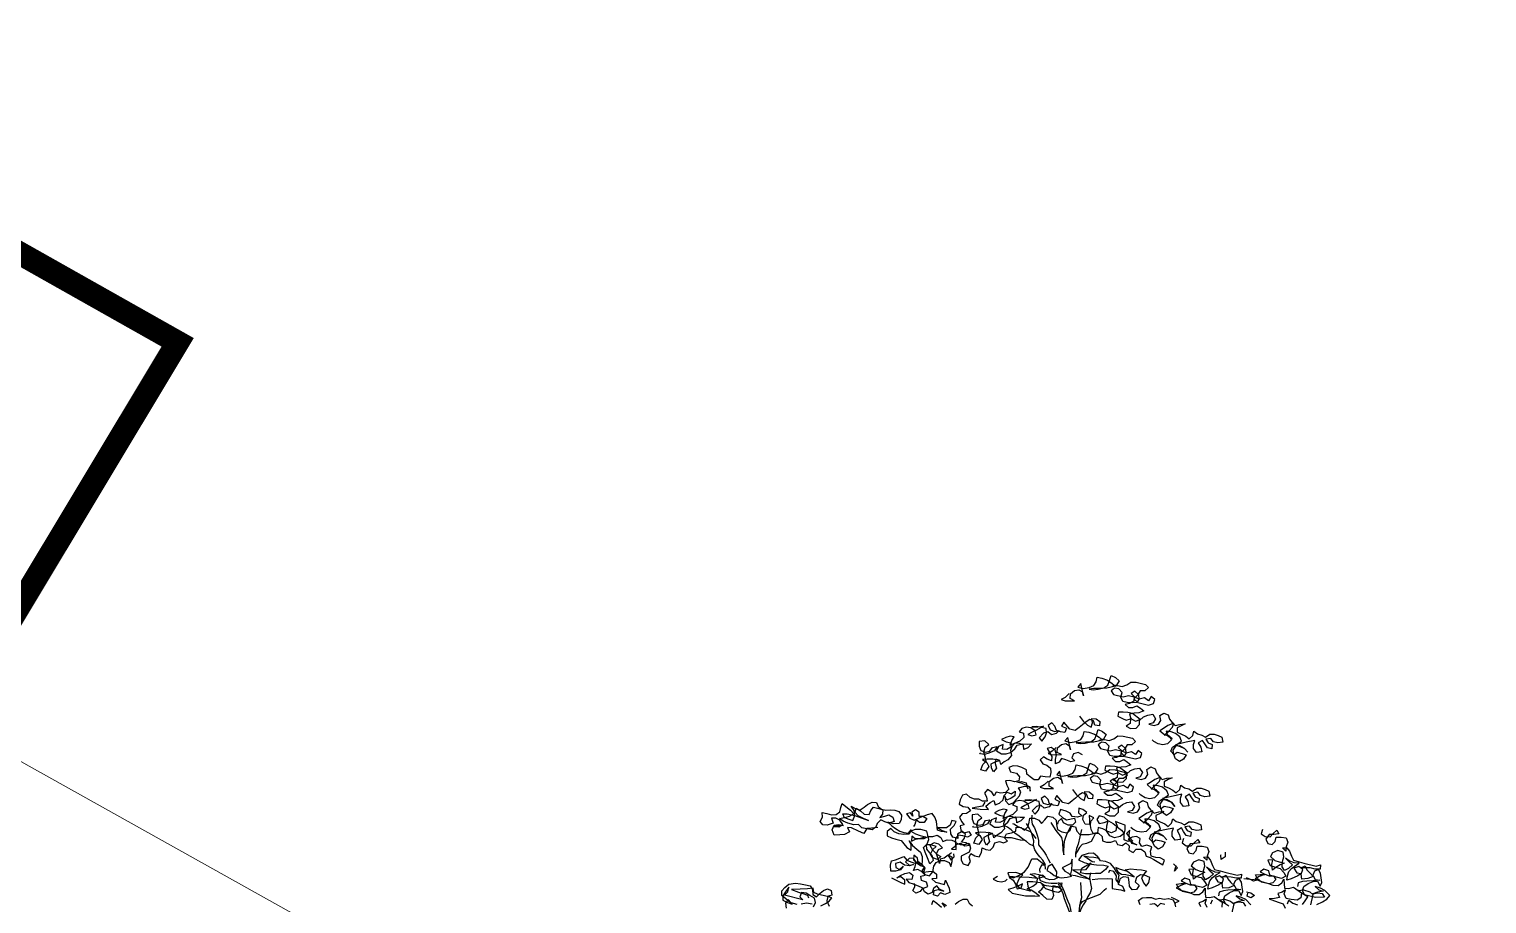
# Model space of a CAD drawing. Header units: inches. Extents: x 350994 to 353538, y 1581369 to 1583842.
# Drawn here: x 351712.83 to 351719.1, y 1583599.57 to 1583603.33 of the extents above; entities that cross this region are included whole.
import ezdxf

# ---------------------------------------------------------------- set-up
doc = ezdxf.new("R2010")
doc.units = ezdxf.units.IN
doc.header["$MEASUREMENT"] = 0
doc.linetypes.add('1', pattern=[0])
for name, color, linetype in [('BOUNDARY', 5, 'Continuous'), ('EP TF', 5, 'Continuous'), ('TREE', 81, '1')]:
    doc.layers.add(name, color=color, linetype=linetype)
doc.styles.get("Standard").update_dxf_attribs({"font": 'arial.ttf'})
doc.linetypes.add('SILT_FENCE', pattern='A,0.5,-0.2,["EP",Standard,S=0.1,R=0,X=-0.1,Y=-0.05],-0.2', length=0.9)

# ---------------------------------------------------------------- blocks, each defined once
blk = doc.blocks.new('TREE_4')
at = {"color": 94}
for points in [[(-470, 8776), (-493, 8741), (-519, 8718), (-487, 8715), (-418, 8733), (-453, 8741), (-461, 8776), (-435, 8808), (-406, 8822), (-375, 8814), (-360, 8785), (-403, 8872), (-418, 8840), (-375, 8840), (-334, 8857), (-302, 8880), (-291, 8912), (-291, 8947), (-256, 8949), (-210, 8944), (-169, 8929), (-140, 8915), (-201, 8883), (-259, 8868), (-296, 8857), (-331, 8845), (-299, 8848), (-262, 8860), (-224, 8880), (-198, 8909), (-195, 8944), (-192, 8984), (-155, 8978), (-123, 8961), (-135, 8923), (-163, 8906), (-126, 8923), (-91, 8923), (-59, 8943), (-33, 8972), (7, 8981), (79, 8981), (108, 8964), (85, 8932), (51, 8923), (39, 8886), (19, 8854), (56, 8833), (140, 8833), (172, 8854), (175, 8885), (143, 8900), (131, 8865), (97, 8880), (59, 8860), (48, 8891), (13, 8912), (-10, 8888), (24, 8868), (59, 8862), (48, 8831), (16, 8822), (-25, 8813), (-59, 8813), (-80, 8842), (-80, 8880), (-111, 8900), (-143, 8897), (-163, 8871), (-140, 8848), (-65, 8848), (-28, 8868), (19, 8868), (24, 8836), (-5, 8810), (-36, 8796), (-5, 8779), (27, 8787), (53, 8807), (85, 8796), (114, 8781), (82, 8758), (47, 8747), (13, 8732), (33, 8701), (71, 8689), (102, 8712), (36, 8741), (-2, 8741), (-36, 8735), (-71, 8727), (-68, 8695), (-31, 8686), (1, 8680), (30, 8698), (36, 8663), (10, 8637), (47, 8628), (88, 8640), (108, 8672), (99, 8703), (123, 8738), (152, 8758), (186, 8773), (215, 8744), (206, 8709), (175, 8692), (218, 8692), (247, 8709), (259, 8741), (241, 8775), (267, 8801), (302, 8796), (319, 8767), (345, 8746), (374, 8729), (406, 8746), (444, 8758), (418, 8738), (392, 8715), (400, 8683), (435, 8677), (472, 8668), (501, 8654), (522, 8686), (522, 8720), (553, 8706), (588, 8706), (620, 8697), (646, 8726), (678, 8735), (710, 8732), (741, 8726), (756, 8691), (721, 8677), (686, 8677), (660, 8697), (626, 8683), (649, 8659), (683, 8654), (686, 8622), (652, 8622), (626, 8645), (603, 8668), (576, 8642), (602, 8613), (617, 8581), (579, 8567), (550, 8590), (542, 8622), (545, 8654), (484, 8625), (409, 8587), (449, 8582), (484, 8576), (516, 8553), (484, 8576), (443, 8587), (412, 8576), (400, 8541), (414, 8509), (435, 8535), (475, 8535), (507, 8532), (495, 8495), (469, 8469), (435, 8483), (414, 8512), (386, 8530), (391, 8564), (426, 8599), (449, 8625), (429, 8654), (389, 8671), (354, 8674), (316, 8671), (336, 8640), (374, 8625), (342, 8640), (310, 8637), (337, 8677), (357, 8712), (360, 8744), (319, 8715), (293, 8686), (270, 8663), (310, 8642), (345, 8642), (371, 8616), (348, 8579), (316, 8564), (281, 8562), (244, 8573), (227, 8582)], [(-353, 8626), (-315, 8595), (-278, 8574), (-246, 8566), (-246, 8600), (-258, 8632), (-226, 8638), (-194, 8623), (-188, 8592), (-223, 8589), (-240, 8618), (-272, 8621), (-295, 8597), (-315, 8569), (-336, 8543), (-359, 8514), (-402, 8514), (-460, 8554), (-469, 8522), (-428, 8514), (-434, 8479), (-466, 8476), (-498, 8479), (-518, 8508), (-547, 8528), (-570, 8502), (-547, 8473), (-509, 8470), (-480, 8485), (-495, 8456), (-529, 8439), (-561, 8453), (-590, 8436), (-613, 8395), (-587, 8375), (-570, 8413), (-567, 8444), (-579, 8476), (-616, 8476), (-654, 8473), (-688, 8462), (-642, 8473), (-602, 8488), (-648, 8447), (-680, 8421), (-703, 8398), (-671, 8395), (-642, 8410), (-657, 8439), (-694, 8453), (-729, 8450), (-758, 8433), (-772, 8404), (-738, 8401), (-729, 8369), (-752, 8335), (-787, 8309), (-816, 8289), (-813, 8326), (-801, 8358), (-833, 8355), (-862, 8338), (-891, 8315), (-851, 8306), (-816, 8306), (-807, 8274), (-833, 8251), (-865, 8245), (-868, 8280), (-900, 8257), (-906, 8222), (-865, 8208), (-830, 8216), (-801, 8234), (-775, 8268), (-764, 8300), (-726, 8320), (-691, 8326), (-660, 8335), (-680, 8300), (-706, 8280), (-718, 8312), (-749, 8317), (-784, 8312), (-801, 8280), (-804, 8248), (-787, 8213), (-807, 8176), (-830, 8153), (-851, 8127), (-865, 8156), (-897, 8158), (-894, 8124), (-877, 8092), (-891, 8060), (-914, 8083), (-923, 8115), (-897, 8138), (-868, 8156), (-920, 8153), (-961, 8144), (-995, 8133), (-958, 8118), (-935, 8092), (-952, 8052), (-990, 8052), (-984, 8095), (-966, 8127), (-981, 8159), (-998, 8190), (-998, 8228), (-975, 8254), (-1012, 8274), (-1053, 8260), (-1044, 8225), (-1024, 8196), (-987, 8193), (-955, 8208), (-943, 8239), (-911, 8254), (-923, 8219), (-961, 8190), (-989, 8173), (-1021, 8170), (-1027, 8176)], [(-470, 8353), (-493, 8318), (-519, 8295), (-487, 8292), (-418, 8310), (-453, 8318), (-461, 8353), (-435, 8385), (-406, 8399), (-375, 8390), (-360, 8362), (-403, 8448), (-418, 8417), (-375, 8416), (-334, 8434), (-302, 8457), (-291, 8489), (-291, 8523), (-256, 8526), (-210, 8520), (-169, 8506), (-140, 8491), (-201, 8460), (-259, 8445), (-296, 8434), (-331, 8422), (-299, 8425), (-262, 8437), (-224, 8457), (-198, 8486), (-195, 8520), (-192, 8561), (-155, 8555), (-123, 8538), (-135, 8500), (-163, 8483), (-126, 8500), (-91, 8500), (-59, 8520), (-33, 8549), (7, 8558), (79, 8558), (108, 8540), (85, 8509), (51, 8500), (39, 8462), (19, 8431), (56, 8410), (140, 8410), (172, 8430), (175, 8462), (143, 8477), (131, 8442), (97, 8457), (59, 8436), (48, 8468), (13, 8488), (-10, 8465), (24, 8445), (59, 8439), (48, 8407), (16, 8399), (-25, 8390), (-59, 8390), (-80, 8419), (-80, 8457), (-111, 8477), (-143, 8474), (-163, 8448), (-140, 8425), (-65, 8425), (-28, 8445), (19, 8445), (24, 8413), (-5, 8387), (-36, 8373), (-5, 8355), (27, 8364), (53, 8384), (85, 8373), (114, 8358), (82, 8335), (47, 8324), (13, 8309), (33, 8277), (71, 8266), (102, 8289), (36, 8318), (-2, 8318), (-36, 8312), (-71, 8303), (-68, 8272), (-31, 8263), (1, 8257), (30, 8274), (36, 8240), (10, 8214), (47, 8205), (88, 8217), (108, 8248), (99, 8280), (123, 8315), (152, 8335), (186, 8349), (215, 8321), (206, 8286), (175, 8269), (218, 8268), (247, 8286), (259, 8318), (241, 8352), (267, 8378), (302, 8372), (319, 8344), (345, 8323), (374, 8306), (406, 8323), (444, 8335), (418, 8315), (392, 8291), (400, 8260), (435, 8254), (472, 8245), (501, 8231), (522, 8262), (522, 8297), (553, 8283), (588, 8283), (620, 8274), (646, 8303), (678, 8311), (710, 8309), (741, 8303), (756, 8268), (721, 8254), (686, 8254), (660, 8274), (626, 8259), (649, 8236), (683, 8230), (686, 8199), (652, 8199), (626, 8222), (603, 8245), (576, 8219), (602, 8190), (617, 8158), (579, 8144), (550, 8167), (542, 8199), (545, 8231), (484, 8202), (409, 8164), (449, 8158), (484, 8153), (516, 8129), (484, 8153), (443, 8164), (412, 8153), (400, 8118), (414, 8086), (435, 8112), (475, 8112), (507, 8109), (495, 8072), (469, 8046), (435, 8060), (414, 8089), (386, 8106), (391, 8141), (426, 8176), (449, 8202), (429, 8231), (389, 8248), (354, 8251), (316, 8248), (336, 8216), (374, 8202), (342, 8216), (310, 8213), (337, 8254), (357, 8289), (360, 8320), (319, 8292), (293, 8263), (270, 8240), (310, 8219), (345, 8219), (371, 8193), (348, 8156), (316, 8141), (281, 8138), (244, 8150), (227, 8159)], [(-262, 8346), (-299, 8354), (-331, 8337), (-337, 8305), (-308, 8288), (-337, 8273), (-377, 8279), (-412, 8282), (-421, 8250), (-447, 8230), (-455, 8262), (-455, 8300), (-473, 8331), (-507, 8343), (-536, 8329), (-510, 8305), (-487, 8279), (-481, 8247), (-516, 8250), (-548, 8262), (-568, 8233), (-539, 8207), (-508, 8204), (-476, 8190), (-464, 8158), (-464, 8123), (-499, 8115), (-534, 8112), (-545, 8080), (-577, 8074), (-612, 8089), (-641, 8103), (-652, 8135), (-690, 8144), (-722, 8147), (-756, 8141), (-785, 8121), (-765, 8092), (-719, 8092), (-690, 8071), (-687, 8040), (-716, 8025), (-756, 8025), (-788, 8016), (-768, 7985), (-748, 7959), (-765, 7930), (-800, 7915), (-835, 7915), (-843, 7884), (-869, 7907), (-904, 7918), (-921, 7886), (-898, 7863), (-887, 7832), (-921, 7823), (-953, 7832), (-985, 7823), (-1020, 7829), (-1051, 7846), (-1080, 7832), (-1089, 7794), (-1089, 7759), (-1054, 7748), (-1020, 7751), (-994, 7730), (-1017, 7702), (-1049, 7693), (-1063, 7664), (-1040, 7635), (-1014, 7615), (-1043, 7600), (-1031, 7569), (-997, 7557), (-968, 7574), (-945, 7551), (-968, 7528), (-1005, 7531), (-1040, 7528), (-1055, 7499), (-1049, 7467), (-1008, 7462), (-974, 7470), (-945, 7488), (-927, 7453), (-930, 7421), (-954, 7398), (-980, 7378), (-974, 7346), (-951, 7323), (-913, 7320), (-902, 7354), (-919, 7383), (-913, 7415), (-881, 7404), (-847, 7404), (-838, 7441), (-841, 7476), (-809, 7470), (-777, 7473), (-760, 7502), (-754, 7536), (-722, 7554), (-690, 7551), (-664, 7571), (-693, 7591), (-684, 7623), (-650, 7640), (-621, 7661), (-624, 7692), (-586, 7698), (-557, 7684), (-537, 7716), (-537, 7750), (-540, 7782), (-505, 7791), (-470, 7782), (-444, 7762), (-424, 7796), (-410, 7828), (-372, 7831), (-340, 7814), (-329, 7782), (-314, 7747), (-277, 7738), (-239, 7738), (-219, 7764), (-216, 7796), (-184, 7799), (-167, 7770), (-138, 7750), (-106, 7759), (-71, 7767), (-40, 7782), (-2, 7793), (30, 7776), (41, 7744), (73, 7741), (105, 7750), (137, 7770), (157, 7744), (195, 7744), (218, 7770), (247, 7755), (252, 7721), (290, 7712), (305, 7741), (342, 7752), (374, 7738), (391, 7709), (423, 7706), (455, 7697), (498, 7683), (530, 7674), (536, 7712), (498, 7720), (466, 7715), (429, 7718), (414, 7752), (417, 7787), (377, 7790), (342, 7773), (319, 7796), (316, 7828), (284, 7836), (253, 7825), (229, 7802), (270, 7784), (302, 7775), (264, 7776), (241, 7802), (227, 7836), (224, 7871), (206, 7842), (238, 7816), (267, 7796), (232, 7784), (200, 7790), (189, 7828), (189, 7865), (180, 7900), (134, 7906), (102, 7909), (128, 7871), (163, 7857), (189, 7836), (163, 7807), (125, 7787), (85, 7793), (53, 7825), (47, 7862), (47, 7903), (10, 7923), (-28, 7923), (-39, 7891), (-16, 7865), (21, 7883), (50, 7903), (88, 7891), (117, 7877), (122, 7842), (94, 7819), (62, 7822), (21, 7834), (-16, 7834), (-11, 7793), (-42, 7782), (-63, 7808), (-77, 7837), (-80, 7868), (-65, 7900), (-103, 7909), (-94, 7874), (-86, 7842), (-118, 7837), (-144, 7866), (-146, 7900), (-126, 7926), (-161, 7941), (-193, 7944), (-187, 7909), (-158, 7892), (-187, 7874), (-227, 7869), (-250, 7892), (-282, 7900), (-326, 7900), (-331, 7863), (-297, 7845), (-265, 7834), (-207, 7863), (-193, 7834), (-210, 7805), (-242, 7799), (-282, 7808), (-303, 7837), (-323, 7808), (-323, 7788)], [(-470, 8088), (-493, 8054), (-519, 8031), (-487, 8028), (-418, 8045), (-453, 8054), (-461, 8088), (-435, 8120), (-406, 8135), (-375, 8126), (-360, 8097), (-403, 8184), (-418, 8152), (-375, 8152), (-334, 8169), (-302, 8192), (-291, 8224), (-291, 8259), (-256, 8262), (-210, 8256), (-169, 8241), (-140, 8227), (-201, 8195), (-259, 8181), (-296, 8169), (-331, 8158), (-299, 8161), (-262, 8172), (-224, 8192), (-198, 8221), (-195, 8256), (-192, 8296), (-155, 8291), (-123, 8273), (-135, 8236), (-163, 8218), (-126, 8236), (-91, 8236), (-59, 8256), (-33, 8285), (7, 8293), (79, 8293), (108, 8276), (85, 8244), (51, 8235), (39, 8198), (19, 8166), (56, 8146), (140, 8146), (172, 8166), (175, 8198), (143, 8212), (131, 8178), (97, 8192), (59, 8172), (48, 8204), (13, 8224), (-10, 8201), (24, 8181), (59, 8175), (48, 8143), (16, 8134), (-25, 8126), (-59, 8126), (-80, 8155), (-80, 8192), (-111, 8212), (-143, 8210), (-163, 8184), (-140, 8160), (-65, 8160), (-28, 8181), (19, 8181), (24, 8149), (-5, 8123), (-36, 8108), (-5, 8091), (27, 8100), (53, 8120), (85, 8108), (114, 8094), (82, 8071), (47, 8059), (13, 8045), (33, 8013), (71, 8001), (102, 8024), (36, 8053), (-2, 8053), (-36, 8048), (-71, 8039), (-68, 8007), (-31, 7998), (1, 7993), (30, 8010), (36, 7975), (10, 7949), (47, 7941), (88, 7952), (108, 7984), (99, 8016), (123, 8050), (152, 8071), (186, 8085), (215, 8056), (206, 8021), (175, 8004), (218, 8004), (247, 8021), (259, 8053), (241, 8088), (267, 8114), (302, 8108), (319, 8079), (345, 8059), (374, 8041), (406, 8059), (444, 8070), (418, 8050), (392, 8027), (400, 7995), (435, 7989), (472, 7981), (501, 7966), (522, 7998), (522, 8033), (553, 8018), (588, 8018), (620, 8009), (646, 8038), (678, 8047), (710, 8044), (741, 8038), (756, 8003), (721, 7989), (686, 7989), (660, 8009), (626, 7995), (649, 7972), (683, 7966), (686, 7934), (652, 7934), (626, 7957), (603, 7981), (576, 7955), (602, 7926), (617, 7894), (579, 7879), (550, 7902), (542, 7934), (545, 7966), (484, 7937), (409, 7900), (449, 7894), (484, 7888), (516, 7865), (484, 7888), (443, 7900), (412, 7888), (400, 7853), (414, 7822), (435, 7848), (475, 7848), (507, 7845), (495, 7807), (469, 7781), (435, 7796), (414, 7825), (386, 7842), (391, 7877), (426, 7911), (449, 7937), (429, 7966), (389, 7984), (354, 7987), (316, 7984), (336, 7952), (374, 7937), (342, 7952), (310, 7949), (337, 7989), (357, 8024), (360, 8056), (319, 8027), (293, 7998), (270, 7975), (310, 7955), (345, 7955), (371, 7929), (348, 7891), (316, 7877), (281, 7874), (244, 7885), (227, 7894)], [(1207, 8115), (1204, 8080), (1239, 8066), (1276, 8074), (1294, 8103), (1314, 8135), (1337, 8112), (1300, 8097), (1265, 8089), (1250, 8048), (1271, 8019), (1305, 8019), (1323, 8048), (1323, 8083), (1360, 8092), (1398, 8094), (1418, 8066), (1415, 8028), (1418, 7996), (1389, 8014), (1421, 8022), (1447, 8002), (1470, 7967), (1493, 7941), (1537, 7941), (1574, 7938), (1670, 7938), (1701, 7955), (1707, 7924), (1669, 7915), (1629, 7915), (1591, 7906), (1560, 7898), (1589, 7921), (1609, 7895), (1638, 7875), (1667, 7857), (1632, 7831), (1588, 7817), (1574, 7851), (1577, 7889), (1542, 7904), (1510, 7883), (1539, 7854), (1574, 7857), (1551, 7834), (1507, 7799), (1479, 7782), (1476, 7814), (1479, 7849), (1493, 7878), (1516, 7906), (1539, 7930), (1502, 7924), (1461, 7930), (1430, 7944), (1464, 7921), (1493, 7906), (1470, 7872), (1444, 7849), (1421, 7872), (1412, 7912), (1415, 7950), (1401, 7982), (1360, 7985), (1323, 7959), (1314, 7927), (1354, 7907), (1389, 7904), (1427, 7904), (1401, 7883), (1375, 7857), (1354, 7831), (1340, 7872), (1337, 7907), (1302, 7895), (1328, 7860), (1372, 7857), (1409, 7857), (1441, 7834), (1464, 7811), (1435, 7785), (1377, 7785), (1343, 7788), (1328, 7820), (1288, 7823), (1265, 7797), (1305, 7788), (1340, 7782), (1372, 7791), (1395, 7768), (1380, 7736), (1351, 7722), (1293, 7722), (1259, 7739), (1236, 7765), (1270, 7777), (1305, 7785), (1267, 7759), (1241, 7736), (1276, 7727), (1311, 7727), (1348, 7724), (1383, 7719), (1424, 7727), (1447, 7753), (1455, 7785), (1464, 7750), (1476, 7719), (1507, 7724), (1539, 7742), (1609, 7713), (1614, 7675), (1591, 7652), (1545, 7646), (1507, 7646), (1484, 7675), (1487, 7707), (1464, 7684), (1435, 7667), (1455, 7641), (1421, 7623), (1380, 7612), (1423, 7606), (1461, 7603), (1493, 7600), (1516, 7571)], [(1525, 7606), (1530, 7638), (1565, 7623), (1603, 7617)], [(1637, 7629), (1652, 7661), (1663, 7695), (1611, 7713), (1580, 7724), (1620, 7739), (1669, 7736), (1698, 7721), (1698, 7640)], [(1744, 7655), (1782, 7686), (1808, 7712), (1825, 7744), (1779, 7773), (1742, 7782), (1701, 7785), (1733, 7767), (1768, 7765), (1727, 7747), (1695, 7727), (1730, 7744), (1765, 7747), (1788, 7724), (1721, 7704), (1637, 7704), (1614, 7733), (1617, 7765), (1643, 7794), (1675, 7820), (1707, 7828), (1736, 7796), (1742, 7828), (1730, 7860), (1716, 7895), (1693, 7918), (1667, 7898), (1661, 7866), (1687, 7837), (1724, 7840), (1675, 7825), (1629, 7811), (1597, 7799), (1568, 7782), (1568, 7753)], [(-901, 7820), (-913, 7785), (-953, 7768), (-985, 7754), (-924, 7759), (-861, 7771), (-887, 7791), (-861, 7826), (-837, 7849), (-820, 7820), (-791, 7840), (-771, 7869), (-771, 7904), (-754, 7933), (-722, 7930), (-696, 7956), (-690, 7921), (-713, 7898), (-742, 7875), (-765, 7901), (-751, 7866), (-719, 7846), (-690, 7866), (-670, 7901), (-655, 7930), (-652, 7961), (-678, 7987), (-635, 8011), (-597, 8013), (-586, 7982), (-592, 8013), (-623, 8019), (-658, 8025), (-701, 8025), (-667, 8039), (-629, 8037), (-615, 8008), (-606, 7996)], [(-273, 8071), (-236, 8039), (-198, 8019), (-167, 8010), (-167, 8045), (-178, 8077), (-146, 8082), (-114, 8068), (-109, 8036), (-143, 8033), (-161, 8062), (-193, 8065), (-216, 8042), (-236, 8013), (-256, 7987), (-279, 7958), (-323, 7958), (-381, 7999), (-389, 7967), (-349, 7958), (-355, 7924), (-386, 7921), (-418, 7924), (-438, 7953), (-467, 7973), (-490, 7947), (-467, 7918), (-430, 7915), (-401, 7929), (-415, 7900), (-450, 7883), (-482, 7898), (-511, 7880), (-534, 7840), (-508, 7820), (-490, 7857), (-488, 7889), (-499, 7921), (-537, 7921), (-574, 7918), (-609, 7906), (-563, 7918), (-522, 7932), (-569, 7892), (-600, 7866), (-624, 7843), (-592, 7840), (-563, 7854), (-577, 7883), (-615, 7898), (-649, 7895), (-678, 7878), (-693, 7849), (-658, 7846), (-650, 7814), (-673, 7779), (-707, 7753), (-736, 7733), (-733, 7771), (-722, 7802), (-754, 7800), (-783, 7782), (-812, 7759), (-771, 7750), (-736, 7750), (-728, 7719), (-754, 7696), (-786, 7690), (-788, 7724), (-820, 7701), (-826, 7667), (-786, 7652), (-751, 7661), (-722, 7678), (-696, 7713), (-684, 7745), (-647, 7765), (-612, 7771), (-580, 7779), (-600, 7745), (-627, 7724), (-638, 7756), (-670, 7762), (-705, 7756), (-722, 7724), (-725, 7693), (-708, 7658), (-728, 7620), (-751, 7597), (-771, 7571), (-786, 7600), (-817, 7603), (-815, 7568), (-797, 7537), (-812, 7505), (-835, 7528), (-844, 7560), (-817, 7583), (-789, 7600), (-841, 7597), (-881, 7589), (-916, 7577), (-878, 7563), (-855, 7537), (-872, 7496), (-910, 7496), (-904, 7540), (-887, 7571), (-901, 7603), (-919, 7635), (-919, 7673), (-895, 7699), (-933, 7719), (-973, 7704), (-965, 7670), (-945, 7641), (-907, 7638), (-875, 7652), (-864, 7684), (-832, 7698), (-843, 7664), (-881, 7635), (-910, 7618), (-942, 7615), (-948, 7621)], [(637, 7905), (634, 7871), (669, 7856), (707, 7865), (724, 7894), (744, 7925), (767, 7902), (730, 7888), (695, 7879), (680, 7839), (701, 7810), (735, 7810), (753, 7839), (753, 7873), (790, 7882), (828, 7885), (848, 7856), (845, 7818), (848, 7787), (819, 7804), (851, 7813), (877, 7792), (900, 7758), (923, 7732), (967, 7732), (1004, 7729), (1100, 7729), (1131, 7746), (1137, 7714), (1100, 7705), (1059, 7705), (1022, 7697), (990, 7688), (1019, 7711), (1039, 7685), (1068, 7665), (1097, 7648), (1062, 7622), (1019, 7607), (1004, 7642), (1007, 7679), (972, 7694), (941, 7674), (969, 7645), (1004, 7648), (981, 7625), (938, 7590), (909, 7573), (906, 7604), (909, 7639), (923, 7668), (946, 7697), (969, 7720), (932, 7714), (891, 7720), (860, 7735), (894, 7711), (923, 7697), (900, 7662), (874, 7639), (851, 7662), (842, 7703), (845, 7740), (831, 7772), (790, 7775), (753, 7749), (744, 7717), (784, 7697), (819, 7694), (857, 7694), (831, 7674), (805, 7648), (784, 7622), (770, 7662), (767, 7697), (732, 7685), (758, 7651), (802, 7648), (839, 7648), (871, 7625), (894, 7601), (865, 7575), (807, 7576), (773, 7578), (758, 7610), (718, 7613), (695, 7587), (735, 7578), (770, 7573), (802, 7581), (825, 7558), (810, 7526), (781, 7512), (724, 7512), (689, 7529), (666, 7555), (700, 7567), (735, 7576), (698, 7550), (672, 7527), (706, 7518), (741, 7518), (778, 7515), (813, 7509), (854, 7518), (877, 7544), (886, 7575), (894, 7541), (906, 7509), (937, 7515), (969, 7532), (1039, 7503), (1044, 7465)], [(937, 7437), (914, 7466), (917, 7497), (894, 7474), (865, 7457), (885, 7431)], [(1094, 7486), (1042, 7503), (1010, 7515), (1050, 7529), (1099, 7526), (1128, 7512), (1128, 7431)], [(1256, 7535), (1209, 7564), (1172, 7572), (1131, 7575), (1163, 7558), (1198, 7555), (1157, 7538), (1125, 7517), (1160, 7535), (1195, 7538), (1218, 7514)], [(1068, 7494), (1044, 7523), (1047, 7555), (1073, 7584), (1105, 7610), (1137, 7619), (1166, 7587), (1172, 7619), (1160, 7650), (1146, 7685), (1123, 7708), (1097, 7688), (1091, 7656), (1117, 7627), (1154, 7630), (1105, 7616), (1059, 7601), (1027, 7590), (998, 7572), (998, 7544)], [(-531, 7808), (-525, 7776), (-511, 7742), (-488, 7718), (-468, 7689), (-450, 7661), (-436, 7632), (-427, 7600), (-375, 7559), (-352, 7536), (-329, 7510), (-309, 7487)], [(-375, 7788), (-349, 7759), (-323, 7736), (-271, 7695), (-254, 7663), (-236, 7600), (-222, 7571), (-231, 7605), (-236, 7637), (-242, 7672), (-239, 7704), (-233, 7741), (-219, 7799)], [(-135, 7790), (-135, 7675), (-138, 7640), (-138, 7605), (-132, 7574)], [(970, 7879), (978, 7844), (955, 7818), (944, 7850), (946, 7856)], [(-459, 7582), (-494, 7588), (-523, 7603), (-554, 7614), (-586, 7629), (-624, 7643), (-658, 7661), (-690, 7675), (-713, 7681)], [(-456, 7643), (-482, 7666), (-511, 7681), (-543, 7687), (-577, 7692), (-615, 7698), (-647, 7710), (-655, 7710)], [(-332, 7432), (-343, 7467), (-367, 7493), (-395, 7513), (-421, 7533), (-447, 7556), (-462, 7585), (-468, 7620), (-502, 7678), (-522, 7704), (-554, 7736)], [(-25, 7787), (-34, 7750), (-42, 7718), (-74, 7695), (-103, 7680), (-118, 7652), (-129, 7620), (-135, 7597)], [(608, 7700), (646, 7677), (628, 7648), (631, 7683), (634, 7694)], [(1157, 7717), (1201, 7723), (1270, 7734), (1233, 7714), (1201, 7723), (1175, 7726)], [(-1651, 7441), (-1695, 7424), (-1730, 7413), (-1744, 7372), (-1787, 7378), (-1845, 7390), (-1877, 7387), (-1854, 7358), (-1886, 7329), (-1920, 7317), (-1961, 7306), (-1984, 7341), (-1978, 7381), (-1944, 7393), (-1909, 7393), (-1941, 7384), (-1975, 7369), (-1941, 7375), (-1917, 7401), (-1946, 7427), (-1978, 7436), (-2010, 7427), (-1990, 7393), (-2030, 7367), (-2062, 7361), (-2088, 7381), (-2079, 7419), (-2091, 7451), (-2053, 7453), (-2016, 7453), (-1984, 7462), (-1961, 7488), (-1961, 7523), (-1958, 7554), (-1926, 7540), (-1883, 7520), (-1854, 7499), (-1883, 7471), (-1915, 7453), (-1935, 7479), (-1903, 7488), (-1842, 7488), (-1732, 7476), (-1773, 7482), (-1816, 7491), (-1845, 7511), (-1845, 7546), (-1810, 7534), (-1776, 7514), (-1738, 7522), (-1732, 7554), (-1718, 7583), (-1677, 7583), (-1646, 7580), (-1640, 7548), (-1654, 7519), (-1620, 7537), (-1591, 7554), (-1559, 7545), (-1541, 7514), (-1576, 7493), (-1608, 7496), (-1643, 7502), (-1663, 7470), (-1666, 7439), (-1689, 7413), (-1730, 7410), (-1770, 7410), (-1799, 7427), (-1834, 7416), (-1880, 7419), (-1920, 7424), (-1952, 7439), (-1915, 7456), (-1880, 7450), (-1848, 7447), (-1842, 7488), (-1857, 7525), (-1886, 7552), (-1848, 7540), (-1813, 7540), (-1787, 7566), (-1767, 7592), (-1738, 7618), (-1706, 7624), (-1686, 7598), (-1657, 7583), (-1622, 7583), (-1588, 7595), (-1556, 7600), (-1524, 7597), (-1498, 7574), (-1492, 7540), (-1498, 7508), (-1544, 7496), (-1585, 7499), (-1550, 7479), (-1518, 7464), (-1481, 7453), (-1449, 7450), (-1414, 7453), (-1400, 7482), (-1406, 7447), (-1446, 7435), (-1484, 7430), (-1521, 7438), (-1553, 7456), (-1573, 7427), (-1565, 7395), (-1530, 7389), (-1495, 7386), (-1455, 7386), (-1429, 7366), (-1400, 7343), (-1362, 7331), (-1371, 7372), (-1394, 7398), (-1362, 7369), (-1322, 7351), (-1290, 7334), (-1270, 7305), (-1261, 7273), (-1256, 7242), (-1287, 7247), (-1302, 7285), (-1334, 7299), (-1328, 7265), (-1299, 7247), (-1267, 7236), (-1235, 7233), (-1247, 7198), (-1218, 7175), (-1180, 7175), (-1163, 7210), (-1166, 7253), (-1154, 7285), (-1131, 7308), (-1096, 7314), (-1059, 7308), (-1039, 7282), (-1039, 7322), (-1047, 7354), (-1079, 7360), (-1102, 7331), (-1131, 7317), (-1128, 7285), (-1148, 7317), (-1169, 7351), (-1160, 7386), (-1134, 7406), (-1169, 7427), (-1206, 7427), (-1232, 7403), (-1206, 7372), (-1163, 7346), (-1131, 7337), (-1151, 7311), (-1189, 7314), (-1212, 7337), (-1203, 7377), (-1183, 7403), (-1226, 7406), (-1261, 7398), (-1250, 7366), (-1221, 7346), (-1195, 7325), (-1180, 7296), (-1201, 7265), (-1227, 7305), (-1255, 7343), (-1276, 7375), (-1255, 7409), (-1250, 7444), (-1267, 7473), (-1281, 7502), (-1328, 7502), (-1371, 7493), (-1400, 7473), (-1359, 7461), (-1322, 7458), (-1281, 7456), (-1322, 7430), (-1354, 7424), (-1383, 7438), (-1377, 7398), (-1351, 7421), (-1319, 7435), (-1287, 7441), (-1261, 7464), (-1226, 7473), (-1197, 7490), (-1166, 7479), (-1143, 7453), (-1114, 7473), (-1079, 7478), (-1047, 7473), (-1044, 7438), (-1065, 7412), (-1030, 7418), (-1038, 7455), (-1010, 7473), (-972, 7461), (-937, 7475), (-969, 7484), (-1004, 7481), (-989, 7516), (-989, 7551), (-1021, 7559), (-1047, 7533), (-1038, 7502), (-1076, 7502), (-1099, 7525), (-1108, 7557), (-1087, 7591), (-1079, 7626), (-1113, 7626), (-1119, 7588), (-1140, 7562), (-1171, 7554), (-1206, 7545), (-1169, 7534), (-1131, 7528), (-1171, 7525), (-1203, 7528), (-1226, 7591), (-1246, 7620), (-1272, 7641), (-1307, 7623), (-1333, 7603), (-1365, 7597), (-1371, 7629), (-1403, 7638), (-1426, 7615), (-1411, 7586), (-1434, 7609), (-1463, 7594), (-1429, 7566), (-1394, 7560), (-1336, 7606), (-1304, 7594), (-1316, 7560), (-1351, 7551), (-1380, 7566), (-1382, 7528), (-1388, 7511)], [(-537, 7606), (-569, 7603), (-641, 7603), (-676, 7594), (-708, 7591), (-780, 7591)], [(32, 7437), (73, 7452), (148, 7475), (180, 7478), (189, 7440), (197, 7408), (229, 7411), (264, 7414), (296, 7411), (272, 7440), (238, 7449), (226, 7481), (226, 7518), (200, 7539), (174, 7565), (140, 7591), (99, 7596), (61, 7591), (35, 7617), (-5, 7637), (-43, 7623), (-86, 7597), (-103, 7559), (-57, 7550), (-19, 7550), (38, 7556), (93, 7565), (128, 7567), (113, 7536), (85, 7498), (47, 7489), (9, 7478), (-28, 7469), (-66, 7466), (-63, 7504), (-8, 7559), (-20, 7527), (-34, 7498), (-69, 7487), (-127, 7475), (-95, 7464), (-54, 7452), (-22, 7446), (12, 7437), (-60, 7435), (-98, 7435), (-135, 7432), (-135, 7475), (-144, 7519), (-152, 7553), (-155, 7519), (-184, 7493), (-210, 7472), (-184, 7452), (-153, 7443), (-127, 7423), (-156, 7409), (-199, 7394), (-236, 7391), (-242, 7432), (-291, 7481), (-317, 7455), (-320, 7423), (-289, 7415), (-257, 7400), (-219, 7397), (-248, 7371), (-280, 7360), (-312, 7363), (-341, 7383), (-370, 7368), (-352, 7337), (-306, 7334), (-265, 7337), (-222, 7348), (-187, 7360), (-185, 7328), (-219, 7316), (-260, 7313), (-294, 7311), (-332, 7311), (-297, 7287), (-257, 7284), (-225, 7282), (-193, 7284), (-170, 7308), (-211, 7322), (-248, 7322), (-242, 7284), (-225, 7250), (-231, 7218), (-268, 7212), (-306, 7232), (-344, 7250), (-323, 7276), (-309, 7308), (-346, 7322), (-404, 7314), (-445, 7305), (-433, 7273), (-407, 7241), (-488, 7241), (-517, 7270), (-508, 7319), (-491, 7348), (-546, 7354), (-604, 7337), (-584, 7305), (-552, 7293), (-529, 7267), (-508, 7236), (-479, 7250), (-477, 7282), (-508, 7256), (-540, 7233), (-572, 7215), (-537, 7195), (-485, 7195), (-433, 7198), (-364, 7215), (-329, 7221), (-370, 7238), (-401, 7250), (-433, 7253), (-396, 7282), (-372, 7311), (-375, 7345), (-404, 7360), (-436, 7366), (-407, 7380), (-361, 7380), (-323, 7374), (-375, 7348), (-439, 7340), (-503, 7328), (-557, 7317), (-589, 7311), (-555, 7311), (-517, 7340), (-482, 7374), (-465, 7415), (-453, 7484), (-413, 7493), (-369, 7473), (-338, 7461), (-369, 7455), (-375, 7418), (-367, 7397)], [(50, 7608), (7, 7605), (-31, 7599), (-71, 7597), (-40, 7588), (1, 7573), (21, 7573)], [(281, 7562), (218, 7565), (186, 7570), (209, 7541), (241, 7530), (273, 7536), (307, 7536), (339, 7533), (296, 7553), (261, 7570), (299, 7585), (345, 7593), (382, 7599), (420, 7599), (406, 7570), (397, 7538), (420, 7506), (446, 7486), (458, 7518), (458, 7556), (414, 7564), (382, 7559), (359, 7533), (356, 7498), (391, 7478), (379, 7443), (348, 7434), (322, 7455), (313, 7486), (299, 7518), (261, 7515), (238, 7492), (238, 7458), (212, 7478), (206, 7510), (180, 7536), (145, 7536), (142, 7518)], [(1201, 7624), (1235, 7624), (1267, 7610), (1244, 7587), (1212, 7593), (1212, 7616)], [(9, 7484), (9, 7449), (27, 7406), (44, 7371), (41, 7336), (32, 7304), (24, 7270), (12, 7235), (3, 7198), (0, 7166), (0, 7117)], [(961, 7500), (955, 7468)], [(-1058, 7384), (-1078, 7358), (-1049, 7329), (-1032, 7360), (-1040, 7381)], [(-211, 7357), (-179, 7334), (-153, 7299), (-133, 7267), (-109, 7235), (-89, 7209), (-75, 7177), (-60, 7143), (-49, 7111), (-46, 7105)], [(-211, 7345), (-182, 7310), (-161, 7282), (-141, 7247), (-81, 7160), (-63, 7131), (-49, 7102), (-49, 7099)], [(-49, 7394), (-23, 7316), (-14, 7284), (-14, 7247), (-11, 7209), (-8, 7177)], [(0, 7157), (-8, 7192), (-14, 7226), (0, 7258), (32, 7284), (119, 7345), (142, 7380), (154, 7400)], [(434, 7336), (414, 7365), (437, 7391), (469, 7402), (504, 7411), (538, 7405), (567, 7420), (602, 7422), (634, 7434), (671, 7434), (692, 7405)], [(616, 7382), (582, 7382), (564, 7353)], [(504, 7359), (538, 7373), (567, 7359)], [(703, 7385), (689, 7414), (718, 7434), (677, 7443), (654, 7446)], [(-1458, 7091), (-1415, 7082), (-1380, 7073), (-1348, 7068), (-1357, 7099), (-1391, 7117), (-1420, 7102), (-1397, 7125), (-1368, 7148), (-1336, 7163), (-1305, 7151), (-1305, 7117), (-1348, 7108), (-1322, 7088), (-1287, 7085), (-1241, 7079), (-1204, 7073), (-1175, 7093), (-1192, 7122), (-1232, 7125), (-1244, 7157), (-1215, 7171), (-1247, 7192), (-1279, 7200), (-1308, 7186), (-1305, 7218), (-1305, 7253), (-1331, 7276), (-1362, 7267), (-1383, 7235), (-1351, 7218), (-1319, 7229), (-1348, 7212), (-1386, 7209), (-1423, 7224), (-1455, 7206), (-1446, 7175), (-1415, 7169), (-1394, 7198), (-1406, 7166), (-1441, 7149), (-1475, 7140), (-1490, 7183), (-1490, 7218), (-1461, 7232), (-1432, 7253), (-1406, 7273), (-1377, 7250), (-1345, 7244), (-1313, 7241), (-1287, 7261), (-1258, 7244), (-1229, 7224), (-1232, 7192), (-1195, 7206), (-1163, 7215), (-1131, 7200), (-1125, 7168), (-1157, 7157), (-1125, 7137), (-1053, 7137), (-1053, 7171), (-1013, 7119), (-1001, 7087), (-1033, 7064), (-1068, 7067), (-1085, 7038), (-1117, 7041), (-1120, 7073), (-1091, 7090), (-1047, 7087), (-1082, 7093), (-1108, 7114), (-1128, 7088), (-1131, 7056), (-1157, 7036), (-1189, 7047), (-1209, 7073), (-1221, 7041), (-1250, 7021), (-1279, 7036), (-1270, 7067), (-1279, 7091)], [(-676, 7291), (-702, 7265), (-670, 7256), (-636, 7259), (-607, 7273), (-598, 7288)], [(-1113, 6967), (-1110, 6999), (-1078, 6985), (-1035, 6964)], [(-1009, 6970), (-1038, 6996), (-1000, 6984)], [(-939, 7010), (-919, 7036), (-890, 7062), (-858, 7068), (-838, 7042), (-809, 7028)], [(-2111, 6725), (-2158, 6728), (-2187, 6745), (-2201, 6713), (-2187, 6679)], [(-2083, 6736), (-2045, 6754), (-2002, 6757)], [(-1932, 6757), (-1903, 6783), (-1880, 6806), (-1866, 6837), (-1897, 6840), (-1897, 6806), (-1871, 6771)], [(-1987, 6736), (-1978, 6774), (-1993, 6803), (-2033, 6814), (-2065, 6826), (-2100, 6823), (-2106, 6786), (-2077, 6771), (-2221, 6771), (-2204, 6803), (-2204, 6838), (-2221, 6797), (-2233, 6763), (-2224, 6731), (-2187, 6722), (-2149, 6719), (-2242, 6765), (-2250, 6800), (-2233, 6829), (-2210, 6861), (-2163, 6881), (-2123, 6884), (-2085, 6887), (-2048, 6887), (-2025, 6864), (-2013, 6826), (-1981, 6817), (-1961, 6849), (-1941, 6875), (-1915, 6895), (-1883, 6889), (-1871, 6855), (-1903, 6837), (-1978, 6838), (-2010, 6843), (-2022, 6875), (-2062, 6861), (-2117, 6843), (-2181, 6826), (-2123, 6820), (-2088, 6817), (-2051, 6814), (-2039, 6794)]]:
    blk.add_lwpolyline(points, dxfattribs=at)

msp = doc.modelspace()

# ---------------------------------------------------------------- linework, layer by layer
at = {"layer": 'BOUNDARY', "lineweight": 5, "const_width": 0.1, "elevation": 90.1814}
msp.add_lwpolyline([(351712.3725, 1583600.1529), (351707.147, 1583603.0405), (351708.2219, 1583604.9412), (351713.4712, 1583601.9818), (351712.3725, 1583600.1529)], dxfattribs=at)
at = {"layer": 'EP TF', "color": 252, "linetype": 'SILT_FENCE', "lineweight": 5, "ltscale": 6, "elevation": 90.1096}
msp.add_lwpolyline([(351516.056, 1583709.8906), (351544.3924, 1583694.5598), (351591.9639, 1583667.6244), (351758.8411, 1583574.4807)], dxfattribs=at)

# ---------------------------------------------------------------- block references
at = {"layer": 'TREE', "lineweight": 5, "xscale": 0.0005632341247466223, "yscale": 0.0005632341530485974, "zscale": 0.0005632341444477617, "rotation": 346.4411541233163}
msp.add_blockref('TREE_4', (351716.4023, 1583595.605), dxfattribs=at)

doc.saveas('drawing.dxf')
